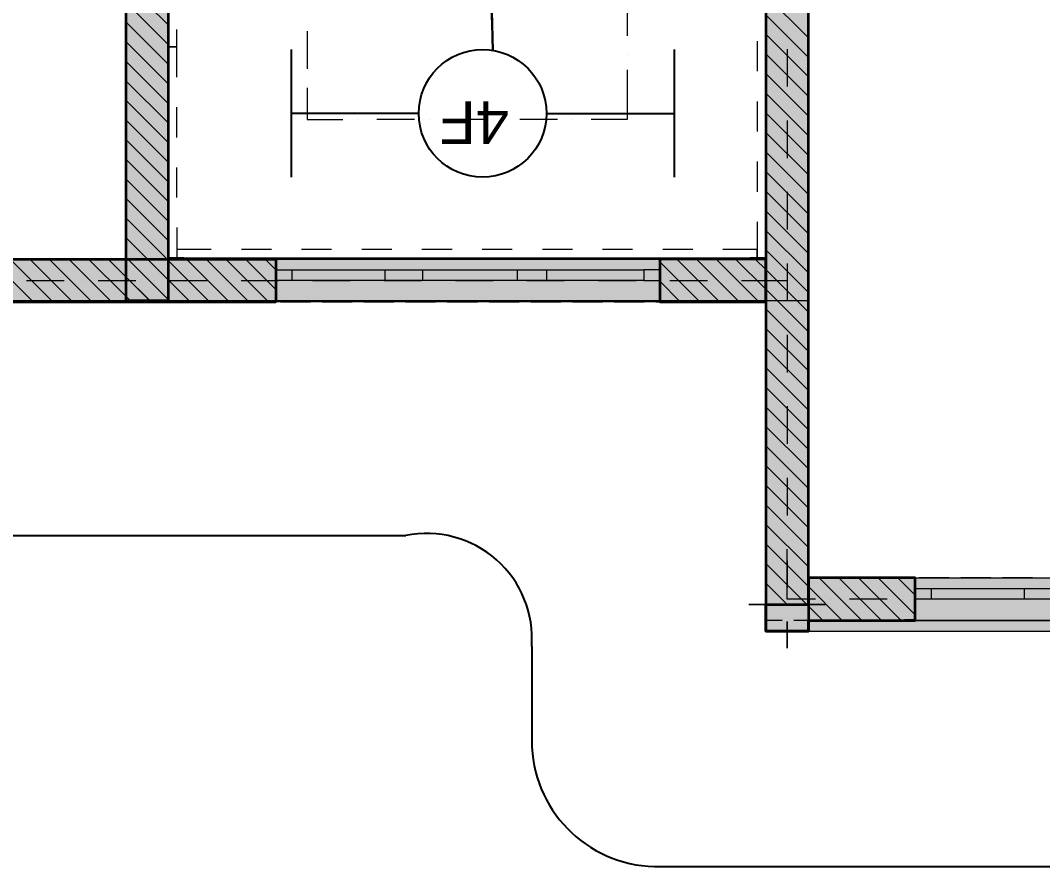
# Model space of a CAD drawing. Header units: inches. Extents: x 206002 to 410047, y 60394 to 83306.
# Drawn here: x 212924 to 217728, y 62708 to 66687 of the extents above; entities that cross this region are included whole.
import ezdxf

# ---------------------------------------------------------------- set-up
doc = ezdxf.new("R2010")
doc.units = ezdxf.units.IN
doc.header["$MEASUREMENT"] = 0
for name, color, linetype in [('LIGHTING', 1, 'Continuous'), ('PDF_Structural - Bearing', 7, 'Continuous'), ('PDF_Structural - Combined', 7, 'Continuous')]:
    doc.layers.add(name, color=color, linetype=linetype)
doc.styles.get("Standard").update_dxf_attribs({"font": 'arial.ttf'})

msp = doc.modelspace()

# ---------------------------------------------------------------- hatches: boundary and pattern name
at = {"layer": 'PDF_Structural - Bearing', "true_color": 0xffffff, "transparency": 33554559}
msp.add_hatch(color=7, dxfattribs=at).paths.add_polyline_path([(216426.6, 63940.3), (216627.1, 63940.3), (216627.1, 63865.4), (216627.1, 63815), (216426.6, 63815)])
msp.add_hatch(color=7, dxfattribs=at).paths.add_polyline_path([(216426.6, 63940.3), (216627.1, 63940.3), (216627.1, 63865.4), (216627.1, 63815), (216426.6, 63815)])

# ---------------------------------------------------------------- linework, layer by layer
at = {"layer": 'LIGHTING'}
for p, q in [((214195.6, 66549.9), (214195.6, 65949.9)), ((215995.6, 66549.9), (215995.6, 65949.9)), ((214795.6, 66249.9), (214195.6, 66249.9)), ((215395.6, 66249.9), (215995.6, 66249.9)), ((212526.2, 64264.3), (214734.9, 64264.3)), ((215326.6, 63742.6), (215326.6, 63300.1)), ((215903.8, 62708.3), (220165.5, 62708.3))]:
    msp.add_line(p, q, dxfattribs=at)
msp.add_circle((215095.6, 66249.9), 300, dxfattribs=at)
for centre, radius, start, end in [((209369, 66408.7), 5777.2, 1.36087, 41.06425), ((220611.9, 66778.2), 5472.3, 141.6619, 182.4335), ((214834.1, 63780.5), 493.9, 355.6021, 101.5837), ((215918.5, 63300.1), 591.9, 180, 268.5782)]:
    msp.add_arc(centre, radius, start, end, dxfattribs=at)
at = {"layer": 'PDF_Structural - Bearing', "lineweight": 18}
msp.add_lwpolyline([(271070.4, 74292.9), (240590.2, 74292.9), (240590.2, 81254.4), (237582.3, 81254.4), (237582.3, 74292.9), (207102.1, 74292.9), (207102.1, 65369.4), (216627.1, 65369.4), (216627.1, 63865.4), (261745.9, 63865.4), (261745.9, 65369.4), (271070.4, 65369.4)], close=True, dxfattribs=at)
at = {"layer": 'PDF_Structural - Bearing', "lineweight": 35}
for points in [[(216426.6, 63940.3), (216627.1, 63940.3), (216627.1, 72087), (216426.6, 72087), (216426.6, 64065.9), (216426.6, 63865.4)], [(216627.1, 63865.4), (216627.1, 63815), (216426.6, 63815), (216426.6, 63940.3), (216426.6, 63815), (216627.1, 63815)]]:
    msp.add_lwpolyline(points, close=True, dxfattribs=at)
at = {"layer": 'PDF_Structural - Bearing', "lineweight": 18}
for points in [[(261745.9, 63951.2), (261745.9, 63865.4), (216627.1, 63865.4), (216627.1, 63815.3), (261796, 63815.3), (261796, 63865.4), (261796, 65319.2), (264753.8, 65319.2), (264803.9, 65319.2), (264803.9, 72087), (264753.8, 72087), (264753.8, 65369.4), (261796, 65369.4), (261745.9, 65369.4), (261745.9, 63865.4), (261668.3, 63865.4)], [(216426.6, 66639.1), (216426.6, 66497.6)], [(216627.1, 66674.1), (216627.1, 66532.6)], [(216426.6, 66443), (216426.6, 66301.4)], [(216627.1, 66478), (216627.1, 66336.5)], [(216627.1, 66281.9), (216627.1, 66140.4)], [(216426.6, 66246.8), (216426.6, 66105.3)], [(216627.1, 66085.7), (216627.1, 65944.3)], [(216426.6, 66050.7), (216426.6, 65909.2)], [(216627.1, 65889.6), (216627.1, 65748.2)], [(216426.6, 65854.5), (216426.6, 65713.1)], [(216627.1, 65693.5), (216627.1, 65551.9)], [(216304.8, 65564.9), (216426.6, 65564.9), (216426.6, 65658.4)], [(212970.7, 65564.9), (213112.2, 65564.9)], [(213166.8, 65564.9), (213308.3, 65564.9)], [(213362.9, 65564.9), (213504.4, 65564.9)], [(213559, 65564.9), (213700.5, 65564.9)], [(213755.1, 65564.9), (213896.6, 65564.9)], [(213951.3, 65564.9), (214092.7, 65564.9)], [(214147.4, 65564.9), (214288.9, 65564.9)], [(214343.5, 65564.9), (214485, 65564.9)], [(214539.6, 65564.9), (214681.2, 65564.9)], [(214735.8, 65564.9), (214877.3, 65564.9)], [(214931.9, 65564.9), (215073.4, 65564.9)], [(215128.1, 65564.9), (215269.5, 65564.9)], [(215324.2, 65564.9), (215465.7, 65564.9)], [(215520.3, 65564.9), (215661.8, 65564.9)], [(215716.4, 65564.9), (215857.9, 65564.9)], [(215912.5, 65564.9), (216054, 65564.9)], [(216108.6, 65564.9), (216250.1, 65564.9)], [(216627.1, 65497.3), (216627.1, 65355.8)], [(212968.5, 65364.3), (213110, 65364.3)], [(213164.6, 65364.3), (213306.1, 65364.3)], [(213360.7, 65364.3), (213502.2, 65364.3)], [(213556.8, 65364.3), (213698.3, 65364.3)], [(213752.9, 65364.3), (213894.4, 65364.3)], [(213949.1, 65364.3), (214090.5, 65364.3)], [(214145.2, 65364.3), (214286.6, 65364.3)], [(214341.3, 65364.3), (214482.9, 65364.3)], [(214537.5, 65364.3), (214679, 65364.3)], [(214733.6, 65364.3), (214875.1, 65364.3)], [(214929.7, 65364.3), (215071.2, 65364.3)], [(215125.9, 65364.3), (215267.3, 65364.3)], [(215322, 65364.3), (215463.4, 65364.3)], [(215518.1, 65364.3), (215659.6, 65364.3)], [(215714.2, 65364.3), (215855.7, 65364.3)], [(215910.3, 65364.3), (216051.8, 65364.3)], [(216106.4, 65364.3), (216248, 65364.3)], [(216302.7, 65364.3), (216426.6, 65364.3), (216426.6, 65328.7)], [(216627.1, 65301.2), (216627.1, 65159.7)], [(216426.6, 65274), (216426.6, 65132.5)], [(216627.1, 65105.1), (216627.1, 64963.6)], [(216426.6, 65077.9), (216426.6, 64936.4)], [(216627.1, 64908.9), (216627.1, 64767.5)], [(216426.6, 64881.8), (216426.6, 64740.3)], [(216627.1, 64712.8), (216627.1, 64571.4)], [(216426.6, 64685.7), (216426.6, 64544.2)], [(216426.6, 64489.5), (216426.6, 64348.1)], [(216627.1, 64516.7), (216627.1, 64375.2)], [(216426.6, 64293.4), (216426.6, 64152)], [(216627.1, 64320.6), (216627.1, 64179.1)], [(216426.6, 64097.3), (216426.6, 63955.7)], [(216700.4, 64065.9), (216627.1, 64065.9), (216627.1, 64124.5)], [(216896.5, 64065.9), (216755, 64065.9)], [(217092.7, 64065.9), (216951.2, 64065.9)], [(217288.9, 64065.9), (217147.4, 64065.9)], [(217485, 64065.9), (217343.5, 64065.9)], [(217681.1, 64065.9), (217539.6, 64065.9)], [(216504.3, 63865.4), (216426.6, 63865.4), (216426.6, 63901.1)], [(216700.4, 63865.4), (216558.9, 63865.4)], [(216896.5, 63865.4), (216755, 63865.4)], [(217092.7, 63865.4), (216951.2, 63865.4)], [(217288.9, 63865.4), (217147.4, 63865.4)], [(217485, 63865.4), (217343.5, 63865.4)], [(217681.1, 63865.4), (217539.6, 63865.4)]]:
    msp.add_lwpolyline(points, dxfattribs=at)
at = {"layer": 'PDF_Structural - Bearing', "lineweight": 35}
for points in [[(213181, 71886.5), (213218.1, 71886.5), (213181, 71886.5), (213181, 72001.8), (213181, 71886.5), (213418.7, 71886.5), (213418.7, 65369.4), (213619.2, 65369.4), (213619.2, 71986.8), (213418.7, 71986.8)], [(212562.7, 65364.3), (212562.7, 65464.6), (212562.7, 65514.7), (212562.7, 65564.9), (213418.7, 65564.9), (214124.2, 65564.9), (214124.2, 65514.7), (214124.2, 65464.6), (214124.2, 65364.3), (214074.1, 65364.3)], [(215979.1, 65364.3), (215929, 65364.3), (216426.6, 65364.3), (216426.6, 65564.9), (215929, 65564.9), (215929, 65514.7), (215929, 65464.6), (215929, 65364.3)], [(212612.9, 65364.3), (212562.7, 65364.3), (213418.7, 65364.3), (214124.2, 65364.3)], [(217128.4, 63865.4), (217128.4, 63965.7), (217128.4, 64015.8), (217128.4, 64065.9), (216627.1, 64065.9), (216627.1, 63865.4), (217128.4, 63865.4), (217078.3, 63865.4)]]:
    msp.add_lwpolyline(points, dxfattribs=at)
at = {"layer": 'PDF_Structural - Bearing', "lineweight": 9}
for points in [[(213418.7, 66864.5), (213619.2, 66664)], [(216426.6, 66805.9), (216627.1, 66605.4)], [(213418.7, 66772.4), (213619.2, 66571.8)], [(216426.6, 66713.8), (216627.1, 66513.3)], [(213418.7, 66680.2), (213619.2, 66479.7)], [(213418.7, 66588.1), (213619.2, 66387.5)], [(216426.6, 66621.7), (216627.1, 66421.1)], [(213418.7, 66495.9), (213619.2, 66295.4)], [(216426.6, 66529.4), (216627.1, 66328.9)], [(213418.7, 66403.7), (213619.2, 66203.2)], [(216426.6, 66437.3), (216627.1, 66236.7)], [(216426.6, 66345.1), (216627.1, 66144.6)], [(213418.7, 66311.5), (213619.2, 66111)], [(216426.6, 66253), (216627.1, 66052.5)], [(213418.7, 66219.4), (213619.2, 66018.9)], [(216426.6, 66160.7), (216627.1, 65960.2)], [(213418.7, 66127.3), (213619.2, 65926.7)], [(216426.6, 66068.6), (216627.1, 65868.1)], [(213418.7, 66035), (213619.2, 65834.5)], [(216426.6, 65976.5), (216627.1, 65775.9)], [(213418.7, 65942.9), (213619.2, 65742.3)], [(216426.6, 65884.3), (216627.1, 65683.8)], [(213418.7, 65850.7), (213619.2, 65650.2)], [(216426.6, 65792.1), (216627.1, 65591.5)], [(213418.7, 65758.6), (213619.2, 65558.1)], [(216426.6, 65699.9), (216627.1, 65499.4)], [(213418.7, 65666.3), (213619.2, 65465.8)], [(216426.6, 65607.8), (216627.1, 65407.3)], [(212782.9, 65564.9), (212983.4, 65364.3)], [(212875, 65564.9), (213075.6, 65364.3)], [(212967.2, 65564.9), (213167.7, 65364.3)], [(213059.3, 65564.9), (213259.8, 65364.3)], [(213151.6, 65564.9), (213352.1, 65364.3)], [(213243.7, 65564.9), (213418.7, 65389.9)], [(213335.8, 65564.9), (213418.7, 65482.1)], [(213418.7, 65574.2), (213619.2, 65373.7)], [(213428, 65564.9), (213628.5, 65364.3)], [(213520.2, 65564.9), (213720.8, 65364.3)], [(213612.4, 65564.9), (213812.9, 65364.3)], [(213704.5, 65564.9), (213905, 65364.3)], [(213796.7, 65564.9), (213997.2, 65364.3)], [(213888.8, 65564.9), (214089.3, 65364.3)], [(213981, 65564.9), (214124.2, 65421.7)], [(214073.2, 65564.9), (214124.2, 65513.9)], [(215929, 65552.4), (216117.1, 65364.3)], [(216008.7, 65564.9), (216209.2, 65364.3)], [(216100.8, 65564.9), (216301.4, 65364.3)], [(216193, 65564.9), (216393.5, 65364.3)], [(216285.2, 65564.9), (216426.6, 65423.5), (216627.1, 65223)], [(216377.4, 65564.9), (216426.6, 65515.6), (216627.1, 65315.1)], [(213531.4, 65369.4), (213418.7, 65482.1), (213536.4, 65364.3)], [(215929, 65460.3), (216024.9, 65364.3)], [(213439.2, 65369.4), (213418.7, 65389.9), (213444.2, 65364.3)], [(215929, 65368.2), (215932.7, 65364.3)], [(216426.6, 65331.3), (216627.1, 65130.7)], [(216426.6, 65239.1), (216627.1, 65038.6)], [(216426.6, 65147), (216627.1, 64946.4)], [(216426.6, 65054.8), (216627.1, 64854.3)], [(216426.6, 64962.6), (216627.1, 64762.1)], [(216426.6, 64870.4), (216627.1, 64669.9)], [(216426.6, 64778.3), (216627.1, 64577.8)], [(216426.6, 64686.2), (216627.1, 64485.6)], [(216426.6, 64593.9), (216627.1, 64393.4)], [(216426.6, 64501.8), (216627.1, 64301.2)], [(216426.6, 64409.6), (216627.1, 64209.1)], [(216426.6, 64317.5), (216627.1, 64117)], [(216426.6, 64225.2), (216627.1, 64024.7), (216786.5, 63865.4)], [(216426.6, 64133.1), (216619.5, 63940.3)], [(216426.6, 64041), (216527.2, 63940.3)], [(216678.1, 64065.9), (216878.7, 63865.4)], [(216770.3, 64065.9), (216970.8, 63865.4)], [(216862.4, 64065.9), (217063, 63865.4)], [(216954.7, 64065.9), (217128.4, 63892.1)], [(217046.8, 64065.9), (217128.4, 63984.3)], [(216426.6, 63948.8), (216435.1, 63940.3)], [(216627.1, 63932.6), (216694.3, 63865.4)]]:
    msp.add_lwpolyline(points, dxfattribs=at)
at = {"layer": 'PDF_Structural - Bearing', "lineweight": 20}
for points in [[(216526.8, 66623.4), (216526.8, 66623.4)], [(216526.8, 66552.6), (216526.8, 66375.7)], [(216526.8, 66287.3), (216526.8, 66287.3)], [(216526.8, 66216.6), (216526.8, 66039.7)], [(216526.8, 65951.3), (216526.8, 65951.3)], [(216526.8, 65880.5), (216526.8, 65703.6)], [(216526.8, 65615.2), (216526.8, 65615.2)], [(216526.8, 65544.5), (216526.8, 65367.7)], [(212952.2, 65464.6), (213129.1, 65464.6)], [(213217.5, 65464.6), (213217.5, 65464.6)], [(213288.3, 65464.6), (213465.2, 65464.6)], [(213553.6, 65464.6), (213553.6, 65464.6)], [(213624.3, 65464.6), (213801.2, 65464.6)], [(213889.6, 65464.6), (213889.6, 65464.6)], [(213960.4, 65464.6), (214137.2, 65464.6)], [(214225.6, 65464.6), (214225.6, 65464.6)], [(214296.4, 65464.6), (214473.2, 65464.6)], [(214561.7, 65464.6), (214561.7, 65464.6)], [(214632.4, 65464.6), (214809.2, 65464.6)], [(214897.7, 65464.6), (214897.7, 65464.6)], [(214968.4, 65464.6), (215145.3, 65464.6)], [(215233.7, 65464.6), (215233.7, 65464.6)], [(215304.4, 65464.6), (215481.3, 65464.6)], [(215569.7, 65464.6), (215569.7, 65464.6)], [(215640.4, 65464.6), (215817.3, 65464.6)], [(215905.7, 65464.6), (215905.7, 65464.6)], [(215976.5, 65464.6), (216153.4, 65464.6)], [(216241.8, 65464.6), (216241.8, 65464.6)], [(216312.5, 65464.6), (216526.8, 65464.6)], [(216526.8, 65279.2), (216526.8, 65279.2)], [(216526.8, 65208.4), (216526.8, 65031.7)], [(216526.8, 64943.2), (216526.8, 64943.2)], [(216526.8, 64872.5), (216526.8, 64695.6)], [(216526.8, 64607.2), (216526.8, 64607.2)], [(216526.8, 64536.5), (216526.8, 64359.6)], [(216526.8, 64271.2), (216526.8, 64271.2)], [(216661.1, 63965.7), (216526.8, 63965.7), (216526.8, 64200.4)], [(216731.9, 63965.7), (216731.9, 63965.7)], [(216997.2, 63965.7), (216820.3, 63965.7)], [(217067.9, 63965.7), (217067.9, 63965.7)], [(217333.2, 63965.7), (217156.3, 63965.7)], [(217404, 63965.7), (217404, 63965.7)], [(217669.3, 63965.7), (217492.4, 63965.7)]]:
    msp.add_lwpolyline(points, dxfattribs=at)
at = {"layer": 'PDF_Structural - Bearing', "lineweight": 13}
for points in [[(214124.2, 65564.9), (215929, 65564.9), (215929, 65514.7), (215929, 65464.6), (215929, 65514.7), (215853.8, 65514.7), (215853.8, 65464.6), (215929, 65464.6), (215929, 65364.3), (214124.2, 65364.3), (214124.2, 65464.6), (214124.2, 65514.7)], [(214124.2, 65514.7), (214199.4, 65514.7), (214199.4, 65464.6), (214124.2, 65464.6)], [(214725.8, 65514.7), (214813.5, 65514.7), (214813.5, 65464.6), (214725.8, 65464.6), (214638.1, 65464.6), (214638.1, 65514.7)], [(215327.4, 65514.7), (215395.6, 65514.7), (215395.6, 65464.6), (215327.4, 65464.6), (215259.2, 65464.6), (215259.2, 65514.7)], [(217128.4, 64065.9), (218933.2, 64065.9), (218933.2, 64015.8), (218933.2, 63965.7), (218933.2, 64015.8), (218858, 64015.8), (218858, 63965.7), (218933.2, 63965.7), (218933.2, 63865.4), (217128.4, 63865.4), (217128.4, 63965.7), (217128.4, 64015.8)], [(217128.4, 64015.8), (217203.6, 64015.8), (217203.6, 63965.7), (217128.4, 63965.7)], [(217730, 64015.8), (217817.7, 64015.8), (217817.7, 63965.7), (217730, 63965.7), (217642.3, 63965.7), (217642.3, 64015.8)]]:
    msp.add_lwpolyline(points, close=True, dxfattribs=at)
for points in [[(214199.4, 65514.7), (214638.1, 65514.7)], [(214813.5, 65514.7), (215259.2, 65514.7)], [(215395.6, 65514.7), (215853.8, 65514.7)], [(214638.1, 65464.6), (214199.4, 65464.6)], [(215259.2, 65464.6), (214813.5, 65464.6)], [(215853.8, 65464.6), (215395.6, 65464.6)], [(214124.2, 65364.3), (214074.1, 65364.3)], [(215929, 65364.3), (215979.1, 65364.3)], [(217203.6, 64015.8), (217642.3, 64015.8)], [(217642.3, 63965.7), (217203.6, 63965.7)], [(217128.4, 63865.4), (217078.3, 63865.4)]]:
    msp.add_lwpolyline(points, dxfattribs=at)
at = {"layer": 'PDF_Structural - Bearing', "lineweight": 0}
for points in [[(216526.8, 64145.8), (216526.8, 64020.5)], [(216346.4, 63940.3), (216446.6, 63940.3)], [(216707.3, 63940.3), (216607.1, 63940.3)], [(216526.8, 63734.8), (216526.8, 63860.1)]]:
    msp.add_lwpolyline(points, close=True, dxfattribs=at)
msp.add_lwpolyline([(216526.8, 63940.3), (216526.8, 63940.3)], dxfattribs=at)
msp.add_lwpolyline([(216526.8, 63940.3), (216526.8, 63940.3)], dxfattribs=at)
at = {"layer": 'PDF_Structural - Bearing', "color": 7, "lineweight": 0, "true_color": 0xffffff, "transparency": 33554559}
for points in [[(216627.1, 63940.3), (216426.6, 63940.3), (216627.1, 72087), (216426.6, 72087)], [(213619.2, 65369.4), (213418.7, 65369.4), (213619.2, 71986.8), (213418.7, 71986.8)], [(213418.7, 65364.3), (212562.7, 65364.3), (213418.7, 65564.9), (212562.7, 65564.9)], [(213418.7, 65564.9), (214124.2, 65564.9), (213418.7, 65364.3), (214124.2, 65364.3)], [(214124.2, 65364.3), (214124.2, 65564.9), (215929, 65364.3), (215929, 65564.9)], [(216426.6, 65564.9), (216426.6, 65364.3), (215929, 65564.9), (215929, 65364.3)], [(214124.2, 65514.7), (214124.2, 65464.6), (214199.4, 65514.7), (214199.4, 65464.6)], [(214638.1, 65464.6), (214638.1, 65514.7), (214199.4, 65464.6), (214199.4, 65514.7)], [(214725.8, 65464.6), (214725.8, 65514.7), (214638.1, 65464.6), (214638.1, 65514.7)], [(214725.8, 65514.7), (214725.8, 65464.6), (214813.5, 65514.7), (214813.5, 65464.6)], [(215259.2, 65464.6), (215259.2, 65514.7), (214813.5, 65464.6), (214813.5, 65514.7)], [(215327.4, 65464.6), (215327.4, 65514.7), (215259.2, 65464.6), (215259.2, 65514.7)], [(215327.4, 65514.7), (215327.4, 65464.6), (215395.6, 65514.7), (215395.6, 65464.6)], [(215853.8, 65464.6), (215853.8, 65514.7), (215395.6, 65464.6), (215395.6, 65514.7)], [(215929, 65464.6), (215929, 65514.7), (215853.8, 65464.6), (215853.8, 65514.7)], [(216627.1, 64065.9), (217128.4, 64065.9), (216627.1, 63865.4), (217128.4, 63865.4)], [(217128.4, 63865.4), (217128.4, 64065.9), (218933.2, 63865.4), (218933.2, 64065.9)], [(217128.4, 64015.8), (217128.4, 63965.7), (217203.6, 64015.8), (217203.6, 63965.7)], [(217642.3, 63965.7), (217642.3, 64015.8), (217203.6, 63965.7), (217203.6, 64015.8)], [(217730, 63965.7), (217730, 64015.8), (217642.3, 63965.7), (217642.3, 64015.8)], [(261745.9, 63865.4), (261745.9, 63815.3), (216627.1, 63865.4), (216627.1, 63815.3)]]:
    msp.add_solid(points, dxfattribs=at)
at = {"layer": 'PDF_Structural - Bearing', "lineweight": 0, "transparency": 33554559}
msp.add_solid([(216426.6, 64065.9), (216627.1, 64065.9), (216426.6, 63865.4), (216627.1, 63865.4)], dxfattribs=at)
at = {"layer": 'PDF_Structural - Combined', "lineweight": 9}
for points in [[(215774.9, 66791.3), (215774.9, 66614.4)], [(216426.6, 66740.8), (216426.6, 66599.3)], [(213619.2, 66645), (213619.2, 66562.5), (213659.3, 66562.5), (213659.3, 66645)], [(214270.9, 66635.9), (214270.9, 66459)], [(216386.5, 66589.3), (216386.5, 66447.8)], [(216426.6, 66447.8), (216426.6, 66589.3)], [(213619.2, 66433.9), (213619.2, 66575.3)], [(213659.3, 66419.9), (213659.3, 66562.5), (213619.2, 66562.5), (213619.2, 66419.9)], [(215774.9, 66526), (215774.9, 66526)], [(215774.9, 66455.3), (215774.9, 66221.6), (215606.5, 66221.6)], [(216426.6, 66457.8), (216426.6, 66316.4)], [(214270.9, 66370.6), (214270.9, 66221.6), (214439.4, 66221.6)], [(216386.5, 66306.3), (216386.5, 66164.9)], [(216426.6, 66164.9), (216426.6, 66306.3)], [(213619.2, 66150.9), (213619.2, 66292.4)], [(213619.2, 66278.5), (213619.2, 66137)], [(213659.3, 66137), (213659.3, 66278.5)], [(214510, 66221.6), (214510, 66221.6)], [(214775.3, 66221.6), (214598.5, 66221.6)], [(214846.1, 66221.6), (214846.1, 66221.6)], [(215111.3, 66221.6), (214934.6, 66221.6)], [(215182.1, 66221.6), (215182.1, 66221.6)], [(215447.4, 66221.6), (215270.5, 66221.6)], [(215518.1, 66221.6), (215518.1, 66221.6)], [(216426.6, 66174.9), (216426.6, 66033.4)], [(213619.2, 65868), (213619.2, 66009.4)], [(216386.5, 66023.4), (216386.5, 65881.8)], [(216426.6, 65881.8), (216426.6, 66023.4)], [(213619.2, 65995.5), (213619.2, 65854)], [(213659.3, 65854), (213659.3, 65995.5)], [(216426.6, 65891.8), (216426.6, 65750.4)], [(213692.3, 65569.9), (213619.2, 65569.9), (213619.2, 65726.4)], [(216386.5, 65740.3), (216386.5, 65569.9), (216426.6, 65569.9), (216426.6, 65740.3)], [(213820.3, 65610), (213659.3, 65610), (213659.3, 65569.9), (213619.2, 65569.9), (213619.2, 65712.6)], [(213659.3, 65712.6), (213659.3, 65569.9), (213820.3, 65569.9), (213961.8, 65569.9), (214103.3, 65569.9), (214244.7, 65569.9), (214386.2, 65569.9), (214527.8, 65569.9), (214669.3, 65569.9), (214810.7, 65569.9), (214952.2, 65569.9), (215093.7, 65569.9), (215235.1, 65569.9), (215376.6, 65569.9), (215518.1, 65569.9), (215659.6, 65569.9), (215801.1, 65569.9), (215942.6, 65569.9), (216084.1, 65569.9), (216225.6, 65569.9), (216386.5, 65569.9), (216386.5, 65610), (216225.6, 65610)], [(216426.6, 65643), (216426.6, 65569.9), (216353.6, 65569.9)], [(214103.3, 65610), (213961.8, 65610)], [(214386.2, 65610), (214244.7, 65610)], [(214669.3, 65610), (214527.8, 65610)], [(214952.2, 65610), (214810.7, 65610)], [(215235.1, 65610), (215093.7, 65610)], [(215518.1, 65610), (215376.6, 65610)], [(215801.1, 65610), (215659.6, 65610)], [(216084.1, 65610), (215942.6, 65610)]]:
    msp.add_lwpolyline(points, dxfattribs=at)

# ---------------------------------------------------------------- texts
at = {"layer": 'LIGHTING', "insert": (215219.3, 66106.2), "char_height": 200, "attachment_point": 1, "rotation": 180}
msp.add_mtext_dynamic_manual_height_columns('4F', width=175.49, gutter_width=1, heights=[0], dxfattribs=at)

doc.saveas('drawing.dxf')
